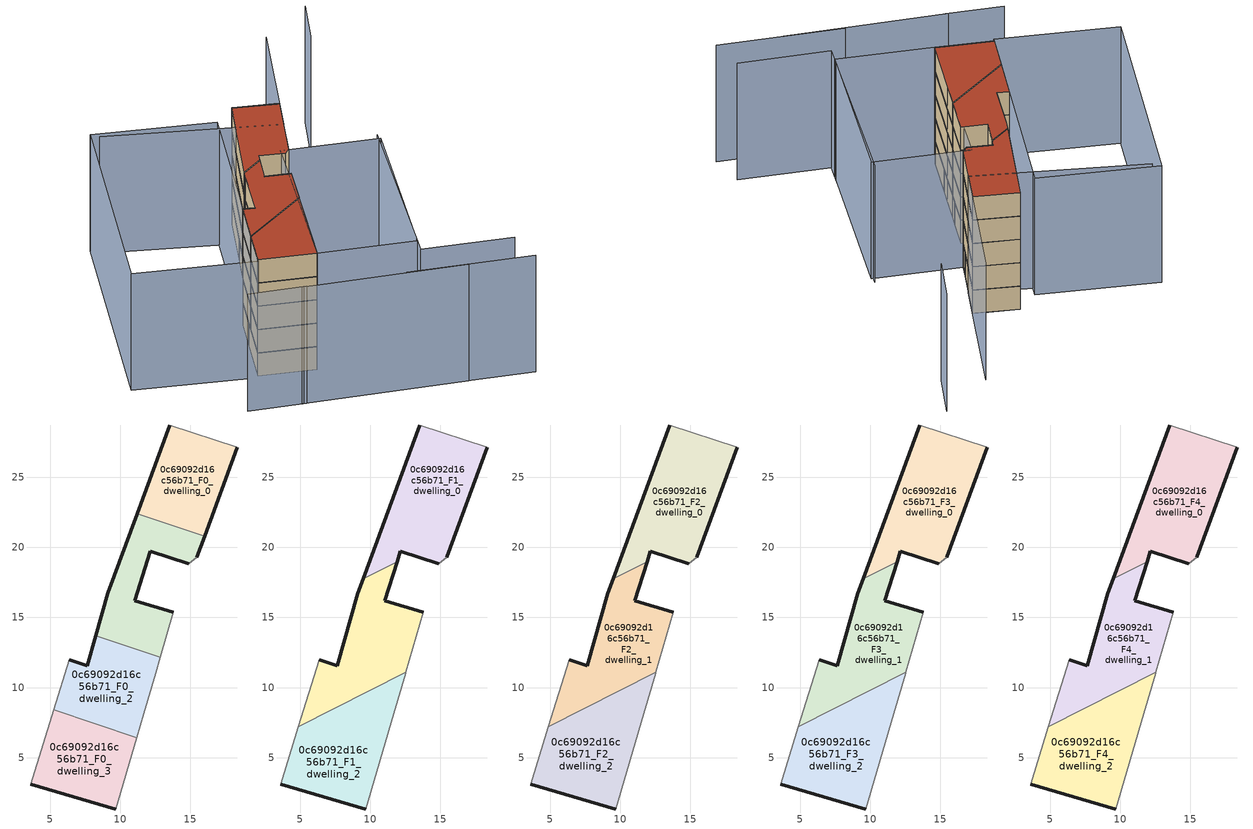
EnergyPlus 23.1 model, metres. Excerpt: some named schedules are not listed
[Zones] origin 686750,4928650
0c69092d16c56b71_F0_dwelling_0
 floor ground (EU_floor_Construction): 16.01,20.79 18.35,27.11 13.55,28.71 11.22,22.4 z0
 wall outside (EU_wall_Construction): 11.22,22.4 13.55,28.71 / 18.35,27.11 16.01,20.79 z0:3
 wall to 0c69092d16c56b71_F0_dwelling_1 (EU_wall_Construction): 16.01,20.79 11.22,22.4 z0:3
 wall adiabatic (EU_wall_Construction): 13.55,28.71 18.35,27.11 z0:3
0c69092d16c56b71_F0_dwelling_1
 floor ground (EU_floor_Construction): 12.86,12.17 13.79,15.37 11.05,16.18 12.16,19.71 14.9,18.83 15.45,19.28 16.01,20.79 11.22,22.4 9.13,16.74 8.27,13.71 z0
 wall outside (EU_wall_Construction): 8.27,13.71 9.13,16.74 11.22,22.4 / 16.01,20.79 15.45,19.28 / 14.9,18.83 12.16,19.71 11.05,16.18 13.79,15.37 z0:3
 wall adiabatic (EU_wall_Construction): 13.79,15.37 12.86,12.17 / 15.45,19.28 14.9,18.83 z0:3
 wall to 0c69092d16c56b71_F0_dwelling_2 (EU_wall_Construction): 12.86,12.17 8.27,13.71 z0:3
0c69092d16c56b71_F0_dwelling_2
 floor ground (EU_floor_Construction): 11.17,6.43 11.67,8.13 12.52,11.01 12.86,12.17 8.27,13.71 7.66,11.57 6.36,11.97 5.26,8.42 z0
 wall outside (EU_wall_Construction): 6.36,11.97 7.66,11.57 8.27,13.71 z0:3
 wall to 0c69092d16c56b71_F0_dwelling_3 (EU_wall_Construction): 11.17,6.43 5.26,8.42 z0:3
 wall adiabatic (EU_wall_Construction): 5.26,8.42 6.36,11.97 / 12.86,12.17 12.52,11.01 11.67,8.13 11.17,6.43 z0:3
0c69092d16c56b71_F0_dwelling_3
 floor ground (EU_floor_Construction): 9.69,1.35 11.17,6.43 5.26,8.42 3.62,3.11 z0
 wall outside (EU_wall_Construction): 9.69,1.35 3.62,3.11 z0:3
 wall adiabatic (EU_wall_Construction): 11.17,6.43 9.69,1.35 / 3.62,3.11 5.26,8.42 z0:3
0c69092d16c56b71_F1_dwelling_0
 floor to 0c69092d16c56b71_F0_dwelling_0 (EU_floor_Construction): 16.01,20.79 18.35,27.11 13.55,28.71 11.22,22.4 z3
 floor to 0c69092d16c56b71_F0_dwelling_1 (EU_floor_Construction): 14.9,18.83 15.45,19.28 16.01,20.79 11.22,22.4 9.5,17.75 11.93,18.99 12.16,19.71 z3
 wall outside (EU_wall_Construction): 9.5,17.75 13.55,28.71 / 18.35,27.11 15.45,19.28 / 14.9,18.83 12.16,19.71 11.93,18.99 z3:6
 wall to 0c69092d16c56b71_F1_dwelling_1 (EU_wall_Construction): 11.93,18.99 9.5,17.75 z3:6
 wall adiabatic (EU_wall_Construction): 13.55,28.71 18.35,27.11 / 15.45,19.28 14.9,18.83 z3:6
0c69092d16c56b71_F1_dwelling_1
 floor to 0c69092d16c56b71_F0_dwelling_1 (EU_floor_Construction): 12.86,12.17 13.79,15.37 11.05,16.18 11.93,18.99 9.5,17.75 9.13,16.74 8.27,13.71 z3
 floor to 0c69092d16c56b71_F0_dwelling_2 (EU_floor_Construction): 12.55,11.11 12.86,12.17 8.27,13.71 7.66,11.57 6.36,11.97 5.26,8.42 6.45,8.02 z3
 floor to 0c69092d16c56b71_F0_dwelling_3 (EU_floor_Construction): 6.45,8.02 5.26,8.42 4.89,7.22 z3
 wall outside (EU_wall_Construction): 6.36,11.97 7.66,11.57 9.13,16.74 9.5,17.75 / 11.93,18.99 11.05,16.18 13.79,15.37 z3:6
 wall to 0c69092d16c56b71_F1_dwelling_2 (EU_wall_Construction): 12.55,11.11 4.89,7.22 z3:6
 wall adiabatic (EU_wall_Construction): 4.89,7.22 6.36,11.97 / 13.79,15.37 12.55,11.11 z3:6
0c69092d16c56b71_F1_dwelling_2
 floor to 0c69092d16c56b71_F0_dwelling_2 (EU_floor_Construction): 11.17,6.43 11.67,8.13 12.52,11.01 12.55,11.11 6.45,8.02 z3
 floor to 0c69092d16c56b71_F0_dwelling_3 (EU_floor_Construction): 9.69,1.35 11.17,6.43 6.45,8.02 4.89,7.22 3.62,3.11 z3
 wall outside (EU_wall_Construction): 9.69,1.35 3.62,3.11 z3:6
 wall adiabatic (EU_wall_Construction): 3.62,3.11 4.89,7.22 / 12.55,11.11 12.52,11.01 11.67,8.13 9.69,1.35 z3:6
0c69092d16c56b71_F2_dwelling_0
 floor to 0c69092d16c56b71_F1_dwelling_0 (EU_floor_Construction): 15.45,19.28 18.35,27.11 13.55,28.71 9.5,17.75 11.93,18.99 12.16,19.71 14.9,18.83 z6
 wall outside (EU_wall_Construction): 9.5,17.75 13.55,28.71 / 18.35,27.11 15.45,19.28 / 14.9,18.83 12.16,19.71 11.93,18.99 z6:9
 wall to 0c69092d16c56b71_F2_dwelling_1 (EU_wall_Construction): 11.93,18.99 9.5,17.75 z6:9
 wall adiabatic (EU_wall_Construction): 13.55,28.71 18.35,27.11 / 15.45,19.28 14.9,18.83 z6:9
0c69092d16c56b71_F2_dwelling_1
 floor to 0c69092d16c56b71_F1_dwelling_1 (EU_floor_Construction): 12.55,11.11 13.79,15.37 11.05,16.18 11.93,18.99 9.5,17.75 9.13,16.74 7.66,11.57 6.36,11.97 4.89,7.22 z6
 wall outside (EU_wall_Construction): 6.36,11.97 7.66,11.57 9.13,16.74 9.5,17.75 / 11.93,18.99 11.05,16.18 13.79,15.37 z6:9
 wall to 0c69092d16c56b71_F2_dwelling_2 (EU_wall_Construction): 12.55,11.11 4.89,7.22 z6:9
 wall adiabatic (EU_wall_Construction): 4.89,7.22 6.36,11.97 / 13.79,15.37 12.55,11.11 z6:9
0c69092d16c56b71_F2_dwelling_2
 floor to 0c69092d16c56b71_F1_dwelling_2 (EU_floor_Construction): 9.69,1.35 11.67,8.13 12.52,11.01 12.55,11.11 4.89,7.22 3.62,3.11 z6
 wall outside (EU_wall_Construction): 9.69,1.35 3.62,3.11 z6:9
 wall adiabatic (EU_wall_Construction): 3.62,3.11 4.89,7.22 / 12.55,11.11 12.52,11.01 11.67,8.13 9.69,1.35 z6:9
0c69092d16c56b71_F3_dwelling_0
 floor to 0c69092d16c56b71_F2_dwelling_0 (EU_floor_Construction): 15.45,19.28 18.35,27.11 13.55,28.71 9.5,17.75 11.93,18.99 12.16,19.71 14.9,18.83 z9
 wall outside (EU_wall_Construction): 9.5,17.75 13.55,28.71 / 18.35,27.11 15.45,19.28 / 14.9,18.83 12.16,19.71 11.93,18.99 z9:12
 wall to 0c69092d16c56b71_F3_dwelling_1 (EU_wall_Construction): 11.93,18.99 9.5,17.75 z9:12
 wall adiabatic (EU_wall_Construction): 13.55,28.71 18.35,27.11 / 15.45,19.28 14.9,18.83 z9:12
0c69092d16c56b71_F3_dwelling_1
 floor to 0c69092d16c56b71_F2_dwelling_1 (EU_floor_Construction): 12.55,11.11 13.79,15.37 11.05,16.18 11.93,18.99 9.5,17.75 9.13,16.74 7.66,11.57 6.36,11.97 4.89,7.22 z9
 wall outside (EU_wall_Construction): 6.36,11.97 7.66,11.57 9.13,16.74 9.5,17.75 / 11.93,18.99 11.05,16.18 13.79,15.37 z9:12
 wall to 0c69092d16c56b71_F3_dwelling_2 (EU_wall_Construction): 12.55,11.11 4.89,7.22 z9:12
 wall adiabatic (EU_wall_Construction): 4.89,7.22 6.36,11.97 / 13.79,15.37 12.55,11.11 z9:12
0c69092d16c56b71_F3_dwelling_2
 floor to 0c69092d16c56b71_F2_dwelling_2 (EU_floor_Construction): 9.69,1.35 11.67,8.13 12.52,11.01 12.55,11.11 4.89,7.22 3.62,3.11 z9
 wall outside (EU_wall_Construction): 9.69,1.35 3.62,3.11 z9:12
 wall adiabatic (EU_wall_Construction): 3.62,3.11 4.89,7.22 / 12.55,11.11 12.52,11.01 11.67,8.13 9.69,1.35 z9:12
0c69092d16c56b71_F4_dwelling_0
 floor to 0c69092d16c56b71_F3_dwelling_0 (EU_floor_Construction): 15.45,19.28 18.35,27.11 13.55,28.71 9.5,17.75 11.93,18.99 12.16,19.71 14.9,18.83 z12
 wall outside (EU_wall_Construction): 9.5,17.75 13.55,28.71 / 18.35,27.11 15.45,19.28 / 14.9,18.83 12.16,19.71 11.93,18.99 z12:15
 wall to 0c69092d16c56b71_F4_dwelling_1 (EU_wall_Construction): 11.93,18.99 9.5,17.75 z12:15
 wall adiabatic (EU_wall_Construction): 13.55,28.71 18.35,27.11 / 15.45,19.28 14.9,18.83 z12:15
 roof outside (EU_roof_Construction): 18.35,27.11 15.45,19.28 14.9,18.83 12.16,19.71 11.93,18.99 9.5,17.75 13.55,28.71 z15
0c69092d16c56b71_F4_dwelling_1
 floor to 0c69092d16c56b71_F3_dwelling_1 (EU_floor_Construction): 12.55,11.11 13.79,15.37 11.05,16.18 11.93,18.99 9.5,17.75 9.13,16.74 7.66,11.57 6.36,11.97 4.89,7.22 z12
 wall outside (EU_wall_Construction): 6.36,11.97 7.66,11.57 9.13,16.74 9.5,17.75 / 11.93,18.99 11.05,16.18 13.79,15.37 z12:15
 wall to 0c69092d16c56b71_F4_dwelling_2 (EU_wall_Construction): 12.55,11.11 4.89,7.22 z12:15
 wall adiabatic (EU_wall_Construction): 4.89,7.22 6.36,11.97 / 13.79,15.37 12.55,11.11 z12:15
 roof outside (EU_roof_Construction): 11.93,18.99 11.05,16.18 13.79,15.37 12.55,11.11 4.89,7.22 6.36,11.97 7.66,11.57 9.13,16.74 9.5,17.75 z15
0c69092d16c56b71_F4_dwelling_2
 floor to 0c69092d16c56b71_F3_dwelling_2 (EU_floor_Construction): 9.69,1.35 11.67,8.13 12.52,11.01 12.55,11.11 4.89,7.22 3.62,3.11 z12
 wall outside (EU_wall_Construction): 9.69,1.35 3.62,3.11 z12:15
 wall adiabatic (EU_wall_Construction): 3.62,3.11 4.89,7.22 / 12.55,11.11 12.52,11.01 11.67,8.13 9.69,1.35 z12:15
 roof outside (EU_roof_Construction): 12.55,11.11 12.52,11.01 11.67,8.13 9.69,1.35 3.62,3.11 4.89,7.22 z15
shading: 16.52,-5.91 29.9,-9.29 / 5.56,-3.37 22.95,-7.6 / -0.11,-1.96 6.03,-3.49 / 29.42,-5.46 19.65,-2.94 / 19.65,-2.94 24.93,17.47 / 22.51,38.31 17.09,23.58 / 17.09,23.58 -1.12,30.28 / 28.64,41.49 26.71,36.36 / 24.94,16.75 20.04,-1.44 / 20.04,-1.44 9.69,1.35 / 9.69,1.35 14.59,19.53 / 14.59,19.53 24.94,16.75 / 11.03,27.06 3.55,2.88 / 3.55,2.88 -9.29,6.85 / -9.29,6.85 -1.81,31.03 / -1.81,31.03 11.03,27.06 z0:15
[Building]
EU S2 Campaign: North Axis=0; Terrain=City; Solar Distribution=FullExterior
[Site:Location]
Bologna: Latitude=44.5; Longitude=11.25; Time Zone=1; Elevation=37
[SizingPeriod:WeatherFileDays]
AnnualSizingPeriod: Begin Month=1; Begin Day of Month=1; End Month=12; End Day of Month=31; Day of Week for Start Day=Monday; Use Weather File Daylight Saving Period=No; Use Weather File Rain and Snow Indicators=No
[MATERIAL]
EU_InternalMass_Material: Roughness=MediumRough; Thickness=0.1; Conductivity=1; Density=1800; Specific Heat=900; Thermal Absorptance=0.9; Solar Absorptance=0.7; Visible Absorptance=0.7
[MATERIAL:NOMASS] Roughness=MediumRough; Thermal Absorptance=0.9; Solar Absorptance=0.7; Visible Absorptance=0.7
Name | Thermal Resistance
EU_wall_NoMass | 0.905828
EU_roof_NoMass | 0.37593
EU_floor_NoMass | 0.67114
[CONSTRUCTION]
EU_wall_Construction: EU_wall_NoMass
EU_roof_Construction: EU_roof_NoMass
EU_floor_Construction: EU_floor_NoMass
EU_InternalMass_Construction: EU_InternalMass_Material
[ZONE] Type=1; Multiplier=1; Ceiling Height=autocalculate; Floor Area=autocalculate; Part of Total Floor Area=Yes
Name | Volume
0c69092d16c56b71_F0_dwelling_0 | 102.092
0c69092d16c56b71_F1_dwelling_0; 0c69092d16c56b71_F2_dwelling_0; 0c69092d16c56b71_F3_dwelling_0; 0c69092d16c56b71_F4_dwelling_0 | 145.23
0c69092d16c56b71_F0_dwelling_1 | 102.106
0c69092d16c56b71_F1_dwelling_1; 0c69092d16c56b71_F2_dwelling_1; 0c69092d16c56b71_F3_dwelling_1; 0c69092d16c56b71_F4_dwelling_1 | 127.024
0c69092d16c56b71_F0_dwelling_2 | 102.094
0c69092d16c56b71_F1_dwelling_2; 0c69092d16c56b71_F2_dwelling_2; 0c69092d16c56b71_F3_dwelling_2; 0c69092d16c56b71_F4_dwelling_2 | 136.129
0c69092d16c56b71_F0_dwelling_3 | 102.091
[INTERNALMASS] Construction=EU_InternalMass_Construction
Name | Zone or ZoneList | Surface Area
0c69092d16c56b71_F0_dwelling_0_EU_InternalMass | 0c69092d16c56b71_F0_dwelling_0 | 34.0305
0c69092d16c56b71_F0_dwelling_1_EU_InternalMass | 0c69092d16c56b71_F0_dwelling_1 | 34.0354
0c69092d16c56b71_F0_dwelling_2_EU_InternalMass | 0c69092d16c56b71_F0_dwelling_2 | 34.0311
0c69092d16c56b71_F0_dwelling_3_EU_InternalMass | 0c69092d16c56b71_F0_dwelling_3 | 34.0302
0c69092d16c56b71_F1_dwelling_0_EU_InternalMass | 0c69092d16c56b71_F1_dwelling_0 | 48.4094
0c69092d16c56b71_F1_dwelling_1_EU_InternalMass | 0c69092d16c56b71_F1_dwelling_1 | 42.3413
0c69092d16c56b71_F1_dwelling_2_EU_InternalMass | 0c69092d16c56b71_F1_dwelling_2 | 45.3763
0c69092d16c56b71_F2_dwelling_0_EU_InternalMass | 0c69092d16c56b71_F2_dwelling_0 | 48.4094
0c69092d16c56b71_F2_dwelling_1_EU_InternalMass | 0c69092d16c56b71_F2_dwelling_1 | 42.3413
0c69092d16c56b71_F2_dwelling_2_EU_InternalMass | 0c69092d16c56b71_F2_dwelling_2 | 45.3763
0c69092d16c56b71_F3_dwelling_0_EU_InternalMass | 0c69092d16c56b71_F3_dwelling_0 | 48.4094
0c69092d16c56b71_F3_dwelling_1_EU_InternalMass | 0c69092d16c56b71_F3_dwelling_1 | 42.3413
0c69092d16c56b71_F3_dwelling_2_EU_InternalMass | 0c69092d16c56b71_F3_dwelling_2 | 45.3763
0c69092d16c56b71_F4_dwelling_0_EU_InternalMass | 0c69092d16c56b71_F4_dwelling_0 | 48.4094
0c69092d16c56b71_F4_dwelling_1_EU_InternalMass | 0c69092d16c56b71_F4_dwelling_1 | 42.3413
0c69092d16c56b71_F4_dwelling_2_EU_InternalMass | 0c69092d16c56b71_F4_dwelling_2 | 45.3763
[OTHEREQUIPMENT] Fuel Type=Electricity; Design Level Calculation Method=Watts/Area; Power per Zone Floor Area=1; Fraction Latent=0; Fraction Radiant=0; Fraction Lost=0; Carbon Dioxide Generation Rate=0; EndUse Subcategory=EU_Step8_InternalGains
Name | Zone or ZoneList or Space or SpaceList | Schedule
EU_Step8_InternalGain_0c69092d16c56b71_F0_dwelling_0_f000 | 0c69092d16c56b71_F0_dwelling_0 | EU_Step8_GainSchedule_0c69092d16c56b71_F0_dwelling_0_f000
EU_Step8_InternalGain_0c69092d16c56b71_F0_dwelling_1_f000 | 0c69092d16c56b71_F0_dwelling_1 | EU_Step8_GainSchedule_0c69092d16c56b71_F0_dwelling_1_f000
EU_Step8_InternalGain_0c69092d16c56b71_F0_dwelling_2_f000 | 0c69092d16c56b71_F0_dwelling_2 | EU_Step8_GainSchedule_0c69092d16c56b71_F0_dwelling_2_f000
EU_Step8_InternalGain_0c69092d16c56b71_F0_dwelling_3_f000 | 0c69092d16c56b71_F0_dwelling_3 | EU_Step8_GainSchedule_0c69092d16c56b71_F0_dwelling_3_f000
EU_Step8_InternalGain_0c69092d16c56b71_F1_dwelling_0_f000 | 0c69092d16c56b71_F1_dwelling_0 | EU_Step8_GainSchedule_0c69092d16c56b71_F1_dwelling_0_f000
EU_Step8_InternalGain_0c69092d16c56b71_F1_dwelling_1_f000 | 0c69092d16c56b71_F1_dwelling_1 | EU_Step8_GainSchedule_0c69092d16c56b71_F1_dwelling_1_f000
EU_Step8_InternalGain_0c69092d16c56b71_F1_dwelling_2_f000 | 0c69092d16c56b71_F1_dwelling_2 | EU_Step8_GainSchedule_0c69092d16c56b71_F1_dwelling_2_f000
EU_Step8_InternalGain_0c69092d16c56b71_F2_dwelling_0_f000 | 0c69092d16c56b71_F2_dwelling_0 | EU_Step8_GainSchedule_0c69092d16c56b71_F2_dwelling_0_f000
EU_Step8_InternalGain_0c69092d16c56b71_F2_dwelling_1_f000 | 0c69092d16c56b71_F2_dwelling_1 | EU_Step8_GainSchedule_0c69092d16c56b71_F2_dwelling_1_f000
EU_Step8_InternalGain_0c69092d16c56b71_F2_dwelling_2_f000 | 0c69092d16c56b71_F2_dwelling_2 | EU_Step8_GainSchedule_0c69092d16c56b71_F2_dwelling_2_f000
EU_Step8_InternalGain_0c69092d16c56b71_F3_dwelling_0_f000 | 0c69092d16c56b71_F3_dwelling_0 | EU_Step8_GainSchedule_0c69092d16c56b71_F3_dwelling_0_f000
EU_Step8_InternalGain_0c69092d16c56b71_F3_dwelling_1_f000 | 0c69092d16c56b71_F3_dwelling_1 | EU_Step8_GainSchedule_0c69092d16c56b71_F3_dwelling_1_f000
EU_Step8_InternalGain_0c69092d16c56b71_F3_dwelling_2_f000 | 0c69092d16c56b71_F3_dwelling_2 | EU_Step8_GainSchedule_0c69092d16c56b71_F3_dwelling_2_f000
EU_Step8_InternalGain_0c69092d16c56b71_F4_dwelling_0_f000 | 0c69092d16c56b71_F4_dwelling_0 | EU_Step8_GainSchedule_0c69092d16c56b71_F4_dwelling_0_f000
EU_Step8_InternalGain_0c69092d16c56b71_F4_dwelling_1_f000 | 0c69092d16c56b71_F4_dwelling_1 | EU_Step8_GainSchedule_0c69092d16c56b71_F4_dwelling_1_f000
EU_Step8_InternalGain_0c69092d16c56b71_F4_dwelling_2_f000 | 0c69092d16c56b71_F4_dwelling_2 | EU_Step8_GainSchedule_0c69092d16c56b71_F4_dwelling_2_f000
[ZONEVENTILATION:DESIGNFLOWRATE] Schedule=EU_AlwaysOn; Design Flow Rate Calculation Method=AirChanges/Hour; Air Changes per Hour=0.73129; Ventilation Type=Natural; Fan Pressure Rise=0; Fan Total Efficiency=1; Constant Term Coefficient=1; Temperature Term Coefficient=0; Velocity Term Coefficient=0; Velocity Squared Term Coefficient=0; Minimum Indoor Temperature=-100; Maximum Indoor Temperature=100; Delta Temperature=-100; Minimum Outdoor Temperature=-100; Maximum Outdoor Temperature=100; Maximum Wind Speed=40
Name | Zone or ZoneList or Space or SpaceList
EU_ConstantAir_0c69092d16c56b71_F0_dwelling_0 | 0c69092d16c56b71_F0_dwelling_0
EU_ConstantAir_0c69092d16c56b71_F0_dwelling_1 | 0c69092d16c56b71_F0_dwelling_1
EU_ConstantAir_0c69092d16c56b71_F0_dwelling_2 | 0c69092d16c56b71_F0_dwelling_2
EU_ConstantAir_0c69092d16c56b71_F0_dwelling_3 | 0c69092d16c56b71_F0_dwelling_3
EU_ConstantAir_0c69092d16c56b71_F1_dwelling_0 | 0c69092d16c56b71_F1_dwelling_0
EU_ConstantAir_0c69092d16c56b71_F1_dwelling_1 | 0c69092d16c56b71_F1_dwelling_1
EU_ConstantAir_0c69092d16c56b71_F1_dwelling_2 | 0c69092d16c56b71_F1_dwelling_2
EU_ConstantAir_0c69092d16c56b71_F2_dwelling_0 | 0c69092d16c56b71_F2_dwelling_0
EU_ConstantAir_0c69092d16c56b71_F2_dwelling_1 | 0c69092d16c56b71_F2_dwelling_1
EU_ConstantAir_0c69092d16c56b71_F2_dwelling_2 | 0c69092d16c56b71_F2_dwelling_2
EU_ConstantAir_0c69092d16c56b71_F3_dwelling_0 | 0c69092d16c56b71_F3_dwelling_0
EU_ConstantAir_0c69092d16c56b71_F3_dwelling_1 | 0c69092d16c56b71_F3_dwelling_1
EU_ConstantAir_0c69092d16c56b71_F3_dwelling_2 | 0c69092d16c56b71_F3_dwelling_2
EU_ConstantAir_0c69092d16c56b71_F4_dwelling_0 | 0c69092d16c56b71_F4_dwelling_0
EU_ConstantAir_0c69092d16c56b71_F4_dwelling_1 | 0c69092d16c56b71_F4_dwelling_1
EU_ConstantAir_0c69092d16c56b71_F4_dwelling_2 | 0c69092d16c56b71_F4_dwelling_2
[HVACTEMPLATE:THERMOSTAT] Constant Heating Setpoint=20; Constant Cooling Setpoint=50
EU_HeatOnly_0c69092d16c56b71_F0_dwelling_0; EU_HeatOnly_0c69092d16c56b71_F0_dwelling_1; EU_HeatOnly_0c69092d16c56b71_F0_dwelling_2; EU_HeatOnly_0c69092d16c56b71_F0_dwelling_3; EU_HeatOnly_0c69092d16c56b71_F1_dwelling_0; EU_HeatOnly_0c69092d16c56b71_F1_dwelling_1; EU_HeatOnly_0c69092d16c56b71_F1_dwelling_2; EU_HeatOnly_0c69092d16c56b71_F2_dwelling_0; EU_HeatOnly_0c69092d16c56b71_F2_dwelling_1; EU_HeatOnly_0c69092d16c56b71_F2_dwelling_2; EU_HeatOnly_0c69092d16c56b71_F3_dwelling_0; EU_HeatOnly_0c69092d16c56b71_F3_dwelling_1; EU_HeatOnly_0c69092d16c56b71_F3_dwelling_2; EU_HeatOnly_0c69092d16c56b71_F4_dwelling_0; EU_HeatOnly_0c69092d16c56b71_F4_dwelling_1; EU_HeatOnly_0c69092d16c56b71_F4_dwelling_2
[HVACTEMPLATE:ZONE:IDEALLOADSAIRSYSTEM] System Availability Schedule=EU_AlwaysOn; Maximum Heating Supply Air Temperature=50; Minimum Cooling Supply Air Temperature=13; Maximum Heating Supply Air Humidity Ratio=0.0156; Minimum Cooling Supply Air Humidity Ratio=0.0077; Heating Limit=NoLimit; Cooling Limit=NoLimit; Heating Availability Schedule=EU_AlwaysOn; Cooling Availability Schedule=EU_CoolingOff; Dehumidification Control Type=ConstantSensibleHeatRatio; Cooling Sensible Heat Ratio=0.7; Dehumidification Setpoint=60; Humidification Control Type=None; Humidification Setpoint=30; Outdoor Air Method=None; Outdoor Air Flow Rate per Person=0.00944; Outdoor Air Flow Rate per Zone Floor Area=0; Outdoor Air Flow Rate per Zone=0; Demand Controlled Ventilation Type=None; Outdoor Air Economizer Type=NoEconomizer; Heat Recovery Type=None; Sensible Heat Recovery Effectiveness=0.7; Latent Heat Recovery Effectiveness=0.65
Name | Template Thermostat
0c69092d16c56b71_F0_dwelling_0 | EU_HeatOnly_0c69092d16c56b71_F0_dwelling_0
0c69092d16c56b71_F0_dwelling_1 | EU_HeatOnly_0c69092d16c56b71_F0_dwelling_1
0c69092d16c56b71_F0_dwelling_2 | EU_HeatOnly_0c69092d16c56b71_F0_dwelling_2
0c69092d16c56b71_F0_dwelling_3 | EU_HeatOnly_0c69092d16c56b71_F0_dwelling_3
0c69092d16c56b71_F1_dwelling_0 | EU_HeatOnly_0c69092d16c56b71_F1_dwelling_0
